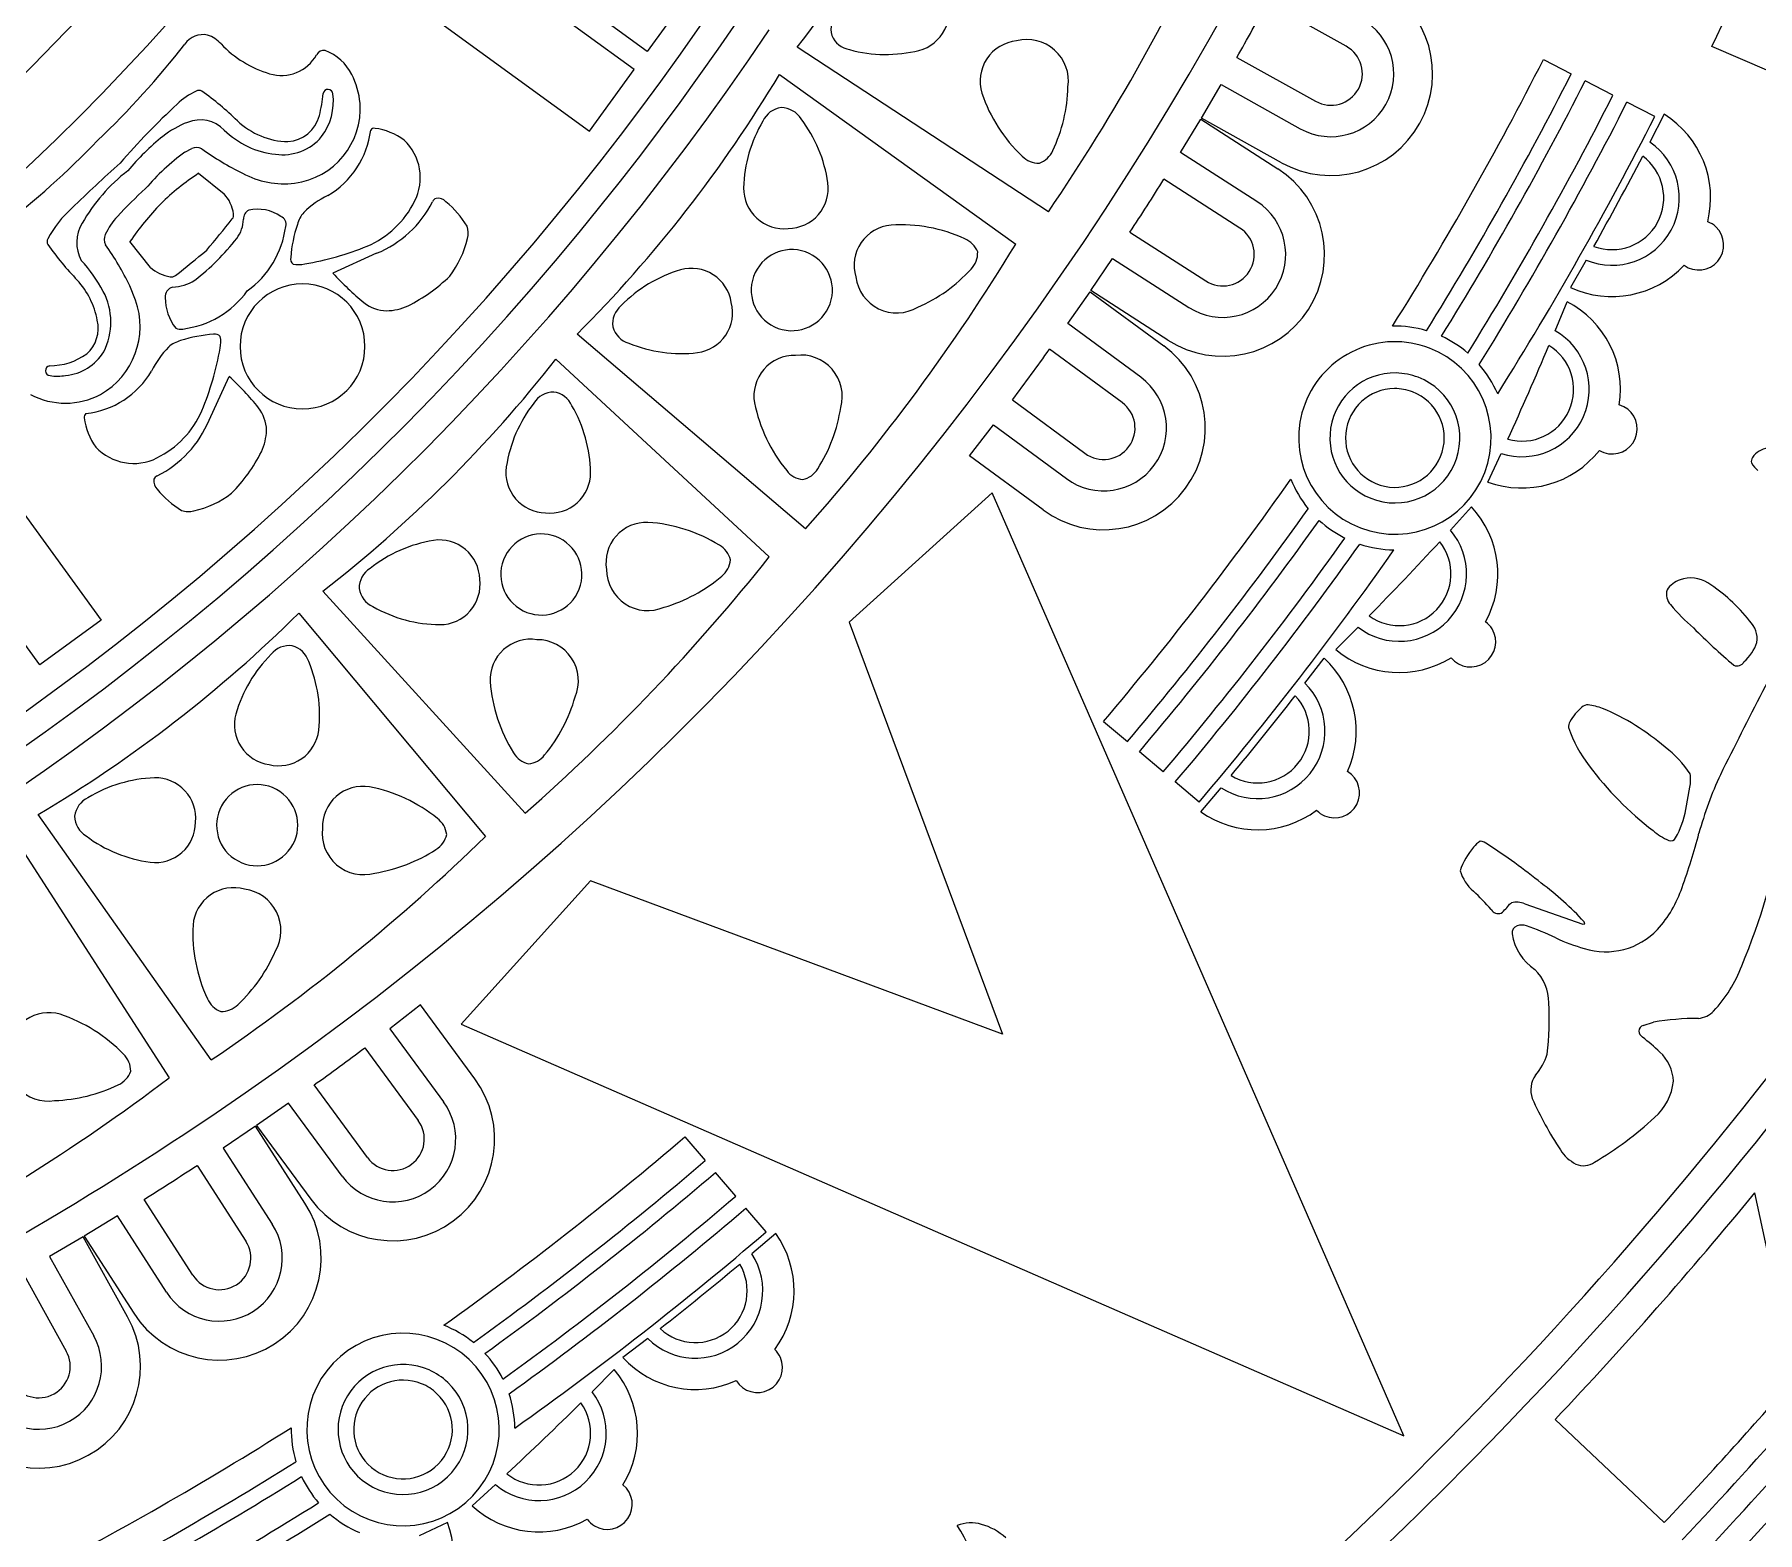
# Model space of a CAD drawing. Header units: metres. Extents: x 0.3 to 22.9, y 0.3 to 22.9.
# Drawn here: x 14.845 to 18.291, y 5.408 to 8.403 of the extents above; entities that cross this region are included whole.
import ezdxf

# ---------------------------------------------------------------- set-up
doc = ezdxf.new("R2010")
doc.units = ezdxf.units.M

msp = doc.modelspace()

# ---------------------------------------------------------------- linework, layer by layer
for p, q in [((16.070142, 8.368903), (15.4841, 8.794688)), ((16.043887, 8.332767), (15.457845, 8.758551)), ((15.368498, 8.635576), (15.95454, 8.209791)), ((16.159489, 8.491879), (16.070142, 8.368903)), ((17.467935, 8.379212), (17.310402, 8.46699)), ((16.872285, 8.048291), (16.369929, 8.377232)), ((18.314056, 8.329688), (18.19885, 8.378658)), ((17.249284, 8.357125), (17.406742, 8.269389)), ((17.862263, 8.35269), (17.917962, 8.324243)), ((15.95454, 8.209791), (16.043887, 8.332767)), ((16.334297, 8.322719), (16.807156, 7.983767)), ((18.001457, 8.2816), (17.945777, 8.310037)), ((17.178409, 8.235656), (17.217927, 8.302637)), ((17.217927, 8.302637), (17.376146, 8.214478)), ((17.338304, 8.146563), (17.178409, 8.235656)), ((18.085024, 8.238921), (18.029329, 8.267366)), ((18.104106, 8.243255), (18.0754, 8.187361)), ((17.136626, 8.16688), (17.177102, 8.233284)), ((17.177102, 8.233284), (17.331173, 8.134271)), ((15.145305, 8.167694), (15.15908, 8.174717)), ((17.289142, 8.068867), (17.136626, 8.16688)), ((15.172894, 8.125315), (15.224103, 8.084291)), ((17.255158, 8.015985), (17.103447, 8.113481)), ((17.035551, 8.007671), (17.187189, 7.910221)), ((15.076456, 7.937325), (15.035669, 7.988723)), ((15.528796, 7.965362), (15.44151, 7.925655)), ((16.957189, 7.890892), (17.000835, 7.955259)), ((17.000835, 7.955259), (17.153205, 7.857339)), ((17.94773, 7.951802), (17.916521, 7.897258)), ((15.04669, 7.871886), (15.035188, 7.900671)), ((16.91117, 7.824875), (16.955735, 7.888607)), ((16.955735, 7.888607), (17.103286, 7.780115)), ((17.111174, 7.791935), (16.957189, 7.890892)), ((17.885692, 7.810496), (17.909625, 7.868601)), ((17.05723, 7.717479), (16.91117, 7.824875)), ((14.552387, 7.817915), (14.978171, 7.231873)), ((16.386901, 7.414308), (15.929733, 7.803617)), ((15.88755, 7.754), (16.314199, 7.358456)), ((17.019993, 7.666835), (16.874703, 7.773665)), ((14.855196, 7.142526), (14.429411, 7.728568)), ((15.193975, 7.632085), (15.234085, 7.719187)), ((16.800297, 7.672326), (16.945517, 7.565548)), ((16.714757, 7.560699), (16.762358, 7.622198)), ((16.762358, 7.622198), (16.90828, 7.514904)), ((16.862224, 7.452268), (16.714757, 7.560699)), ((17.751432, 7.508217), (17.777967, 7.565174)), ((16.759984, 7.486287), (16.473605, 7.228133)), ((17.58313, 5.60147), (16.759984, 7.486287)), ((17.718459, 7.45862), (17.676208, 7.412111)), ((15.825885, 6.84616), (15.421115, 7.289697)), ((15.373046, 7.245758), (15.746756, 6.79986)), ((14.978171, 7.231873), (14.855196, 7.142526)), ((16.473605, 7.228133), (16.780485, 6.404114)), ((17.491686, 7.217845), (17.44737, 7.173291)), ((17.385397, 7.105958), (17.423614, 7.155842)), ((16.982668, 7.029631), (17.030453, 6.98928)), ((17.102085, 6.928792), (17.054316, 6.969129)), ((17.173777, 6.868252), (17.125996, 6.9086)), ((17.177165, 6.848979), (17.217595, 6.897079)), ((18.147385, 6.853362), (18.155398, 6.897867)), ((15.198085, 6.352805), (14.852097, 6.843576)), ((14.7989, 6.806008), (15.113777, 6.316788)), ((15.956466, 6.710994), (15.698312, 6.424616)), ((16.780485, 6.404114), (15.956466, 6.710994)), ((17.794693, 6.664468), (17.798744, 6.667198)), ((17.824964, 6.665231), (17.940903, 6.624314)), ((17.940903, 6.624314), (17.945084, 6.624751)), ((17.945084, 6.624751), (17.943694, 6.629085)), ((15.6169, 6.462842), (15.555401, 6.41524)), ((15.72533, 6.315374), (15.6169, 6.462842)), ((15.555401, 6.41524), (15.662694, 6.269319)), ((15.698312, 6.424616), (17.58313, 5.60147)), ((18.062045, 6.421938), (18.082641, 6.428303)), ((15.505272, 6.377302), (15.612051, 6.232081)), ((15.510763, 6.157606), (15.403934, 6.302896)), ((15.352723, 6.266429), (15.288992, 6.221863)), ((15.46012, 6.120369), (15.352723, 6.266429)), ((15.286707, 6.22041), (15.22234, 6.176764)), ((15.385664, 6.066425), (15.286707, 6.22041)), ((15.288992, 6.221863), (15.397484, 6.074313)), ((15.22234, 6.176764), (15.320259, 6.024393)), ((16.145598, 6.199352), (16.186171, 6.151756)), ((15.169928, 6.142048), (15.267377, 5.990409)), ((16.246992, 6.080406), (16.206433, 6.127986)), ((15.161614, 5.922441), (15.064118, 6.074152)), ((18.364936, 5.71669), (18.285027, 6.08713)), ((15.010719, 6.040973), (14.944315, 6.000497)), ((15.108732, 5.888457), (15.010719, 6.040973)), ((16.307865, 6.008996), (16.267294, 6.056589)), ((14.941942, 5.999189), (14.874962, 5.959671)), ((15.031035, 5.839295), (14.941942, 5.999189)), ((14.944315, 6.000497), (15.043327, 5.846425)), ((16.327153, 6.005698), (16.279242, 5.965044)), ((14.820474, 5.928315), (14.908209, 5.770857)), ((14.874962, 5.959671), (14.963121, 5.801453)), ((16.071146, 5.796273), (16.02144, 5.757824)), ((15.959755, 5.689464), (16.004102, 5.733987)), ((17.885838, 5.634262), (18.103815, 5.428143)), ((15.720038, 5.461573), (15.766349, 5.50404)), ((15.670595, 5.42837), (15.613762, 5.40157))]:
    msp.add_line(p, q)
for centre, radius, start, end in [((11.596919, 11.587178), 5.567899, -39.538441, 4.448278), ((11.599625, 11.585961), 5.620805, -39.546048, 2.996554), ((11.609709, 11.580545), 8.582877, -44.599256, -2.086167), ((11.58771, 11.590533), 6.454178, -55.974557, -10.489553), ((11.588053, 11.589694), 4.597602, -82.68812, -31.228932), ((11.665172, 11.561501), 7.267698, -25.972754, -20.057016), ((11.58923, 11.58757), 4.733167, -84.148126, -33.977146), ((14.241139, 10.025608), 2.692376, -37.751541, -23.710872), ((11.573214, 11.604037), 8.563312, -57.802805, -19.495589), ((13.55853, 10.307826), 4.010794, -34.288714, -24.165187), ((16.593352, 8.448844), 0.080468, -75.458847, 21.808732), ((17.437339, 8.324301), 0.203466, -29.126495, 60.873505), ((16.484717, 8.412655), 0.047282, 136.876764, -165.399177), ((11.608475, 11.567035), 6.490166, -29.642098, -28.532207), ((11.587295, 11.589575), 5.695561, -80.136279, -33.911334), ((17.437339, 8.324301), 0.125721, -29.126495, 60.873505), ((13.729049, 9.488199), 1.795998, -46.248231, -37.948713), ((15.182258, 8.356899), 0.045674, 79.119469, 144.008222), ((15.169545, 8.34043), 0.064927, 42.121421, 70.816767), ((15.378903, 8.537674), 0.222729, -136.364883, -106.703457), ((16.482484, 8.419214), 0.047282, -156.995659, -99.271599), ((16.816795, 8.309352), 0.081131, 95.620643, -162.981341), ((16.829715, 8.31015), 0.082621, -8.328243, 104.628394), ((17.437339, 8.324301), 0.06286, -29.126495, 60.873505), ((15.338546, 8.401004), 0.080229, -107.15157, -28.880997), ((15.423019, 8.354851), 0.016033, 79.335427, 152.503376), ((15.39191, 8.278657), 0.098062, 26.829264, 69.665737), ((16.547278, 8.63849), 0.275623, -105.231717, -76.086138), ((11.674485, 11.503084), 6.943599, -32.03572, -26.98209), ((15.335931, 8.25074), 0.160616, 5.260827, 26.703051), ((14.024326, 9.705803), 2.692376, -44.951541, -30.910872), ((11.683998, 11.498635), 6.995647, -31.81446, -26.985616), ((11.699279, 11.489279), 7.009017, -31.764364, -26.974445), ((15.226712, 8.163728), 0.138916, 114.983776, 134.067735), ((15.173726, 8.277999), 0.012961, 63.399729, 116.027656), ((14.820253, 7.788132), 0.616877, 45.786306, 54.379729), ((15.129666, 8.310942), 0.293394, -13.862987, -5.119763), ((15.325346, 8.268955), 0.117104, -36.9282, 7.335087), ((15.431646, 8.283321), 0.009863, 87.504781, 171.607577), ((15.431646, 8.283321), 0.009863, 3.401985, 87.504781), ((17.035545, 8.386405), 0.313002, -161.213746, -133.505792), ((16.596571, 8.305708), 0.314983, -25.37526, -1.368937), ((17.437339, 8.324301), 0.06286, -119.126495, -29.126495), ((11.694748, 11.49197), 7.076797, -31.771517, -26.977933), ((16.14264, 7.169909), 1.490397, 132.795215, 139.103841), ((15.346749, 8.258531), 0.070086, -86.081778, -14.785885), ((15.34543, 8.255116), 0.150795, -82.621241, 3.935983), ((16.344302, 8.20987), 0.047282, 97.515942, 155.240002), ((16.337385, 8.20947), 0.047282, 31.388365, 89.112424), ((17.437339, 8.324301), 0.125721, -119.126495, -29.126495), ((11.700694, 11.489292), 7.101579, -31.835832, -26.980781), ((11.697677, 11.491724), 7.16791, -32.084043, -26.987802), ((17.999504, 8.076118), 0.197171, -13.948993, 57.959909), ((15.212553, 8.060845), 0.177416, 110.355219, 128.752157), ((15.176101, 8.164399), 0.067674, 44.565906, 111.9171), ((15.343467, 8.33107), 0.168528, -134.992752, -95.756429), ((15.354709, 8.339828), 0.151252, -133.588559, -91.201296), ((15.342565, 8.232553), 0.175733, -59.661236, -6.777629), ((15.523808, 8.207249), 0.008138, 76.61699, 145.880138), ((15.510779, 8.095203), 0.120887, 52.829207, 82.914041), ((16.538312, 8.088872), 0.275623, 149.279883, 178.425463), ((16.158639, 8.066886), 0.275623, 8.202904, 37.348483), ((17.437339, 8.324301), 0.203466, -119.126495, -29.126495), ((13.679475, 9.438855), 1.795998, -52.316214, -44.016696), ((15.413555, 7.811206), 0.497918, 128.808609, 140.142931), ((15.437489, 7.775016), 0.489456, 126.652231, 139.227884), ((15.168825, 8.155951), 0.021145, 60.590587, 117.444562), ((15.514919, 8.641887), 0.575563, -125.681071, -116.184153), ((15.340613, 8.265366), 0.102937, -97.844052, -40.438851), ((15.512843, 8.116343), 0.103395, -26.981272, 46.650557), ((16.837288, 8.190402), 0.048087, -69.332135, -24.156364), ((17.999502, 8.076119), 0.134667, -28.457033, 55.695415), ((16.647348, 6.302143), 2.461639, 131.505083, 134.576739), ((16.853958, 8.193496), 0.048087, -134.81527, -89.639499), ((17.221173, 7.963103), 0.203466, -32.726495, 57.273505), ((11.697677, 11.491724), 7.182911, -29.274569, -27.640619), ((17.999533, 8.076132), 0.1034, -28.457594, 53.637435), ((15.245986, 7.850656), 0.352537, 127.509119, 150.238644), ((15.463341, 7.687257), 0.525599, 123.545805, 134.172491), ((15.344749, 8.282512), 0.178075, -118.073241, -83.535862), ((16.351676, 8.095603), 0.080468, -89.691966, 7.575612), ((11.607425, 11.565436), 6.490166, -33.242098, -32.132207), ((15.577056, 7.522121), 0.766903, 131.707168, 137.615882), ((15.472379, 7.696253), 0.525599, 135.562581, 146.189268), ((15.16376, 8.031621), 0.080096, 9.231058, 41.11544), ((15.510549, 7.917219), 0.181831, 115.828304, 134.385993), ((15.43565, 8.153541), 0.189072, -66.759932, -26.413686), ((15.44597, 8.167788), 0.218716, -67.747235, -26.982865), ((15.651989, 8.063886), 0.012052, 110.622862, 157.222948), ((15.65154, 8.053537), 0.021959, 43.012523, 99.953875), ((15.550863, 7.925381), 0.184701, 30.629148, 50.801033), ((16.34325, 8.095115), 0.080468, 179.052754, -83.679667), ((17.221173, 7.963103), 0.125721, -32.726495, 57.273505), ((11.591849, 11.581672), 5.568308, -87.089109, -39.461536), ((15.066682, 7.890125), 0.221381, 131.630626, 151.917708), ((15.101755, 7.951945), 0.126116, 136.291965, 156.236102), ((13.793074, 9.170358), 1.839915, -40.647485, -38.137746), ((15.230148, 8.042143), 0.012883, -38.573541, 10.40336), ((15.195584, 8.035317), 0.067074, -36.688855, -1.475671), ((15.280846, 8.034978), 0.018263, 114.458192, -175.640459), ((15.291011, 7.97279), 0.080782, 55.239739, 102.676038), ((15.331565, 8.02387), 0.016246, -17.532619, 70.201031), ((15.424401, 8.009517), 0.055692, 137.469062, 165.915281), ((11.591891, 11.581589), 5.623991, -87.089109, -39.461536), ((15.004386, 7.986874), 0.075206, 148.961193, -151.670728), ((15.005052, 7.992933), 0.021145, 152.290511, -150.855514), ((14.871262, 8.291119), 0.480113, -52.221113, -38.043814), ((15.160543, 8.042884), 0.18804, -54.282654, -7.304601), ((15.636611, 7.935491), 0.280263, 161.79073, 175.529987), ((15.521605, 8.038233), 0.193837, -37.660164, -12.841366), ((15.671727, 8.006055), 0.040367, -15.669203, 19.429565), ((16.565029, 7.94112), 0.081131, 95.098107, -163.503877), ((16.576004, 7.709456), 0.313002, 65.622557, 93.330512), ((16.686353, 7.95031), 0.048087, 21.756264, 66.932035), ((17.221173, 7.963103), 0.06286, -32.726495, 57.273505), ((17.999502, 8.076119), 0.134667, -112.60948, -28.457033), ((17.999533, 8.076132), 0.1034, -110.552624, -28.457594), ((18.173391, 7.982888), 0.048926, 46.036304, 69.079443), ((18.172768, 7.981981), 0.050011, -39.787123, 46.24353), ((14.882983, 7.988597), 0.012961, 153.707416, -153.664656), ((15.374479, 8.339801), 0.616877, -144.644656, -136.051234), ((14.517521, 7.649091), 0.575563, 25.919226, 35.416144), ((13.997017, 9.37336), 1.839915, -52.127181, -49.617442), ((15.280486, 8.548593), 0.613439, -80.186561, -68.002912), ((16.35925, 7.891805), 0.081147, 70.355797, 160.355797), ((16.35925, 7.891805), 0.081147, -19.644203, 70.355797), ((13.38247, 10.07135), 4.010794, -41.488714, -31.365187), ((16.682943, 7.966918), 0.048087, -43.726871, 1.4489), ((14.722639, 7.750903), 0.294234, 28.063997, 42.89757), ((15.129404, 7.997424), 0.080096, -131.380367, -99.495986), ((15.371237, 7.954455), 0.014329, 168.411668, -131.743849), ((15.37253, 7.997537), 0.054853, -101.389957, -76.815969), ((15.893619, 8.340703), 0.613732, -137.447282, -129.447146), ((16.214917, 7.668049), 0.275623, 106.491303, 135.636882), ((16.158672, 7.85493), 0.080468, 8.596433, 105.864011), ((16.485493, 8.146511), 0.314983, -66.514298, -42.507974), ((17.221173, 7.963103), 0.06286, -122.726495, -32.726495), ((17.999499, 8.076136), 0.197187, -114.885646, -43.089982), ((18.172768, 7.981981), 0.050011, -125.817776, -39.787123), ((14.80915, 7.801342), 0.163903, 10.631764, 42.313155), ((15.126329, 7.878576), 0.02009, 106.52208, -174.788264), ((15.118575, 7.931085), 0.012883, -100.668287, -51.691386), ((15.118911, 7.98284), 0.085021, -88.851057, -56.863067), ((15.380702, 7.779295), 0.124908, 90, 180), ((15.380702, 7.779295), 0.124908, 0, 90), ((15.443373, 8.156842), 0.331458, -63.412001, -45.654824), ((16.35925, 7.891805), 0.081147, 160.355797, -109.644203), ((16.569155, 7.92885), 0.082621, -172.511629, -59.554991), ((17.221173, 7.963103), 0.125721, -122.726495, -32.726495), ((14.899978, 7.819024), 0.155945, -60.428098, 19.814659), ((14.864805, 7.827769), 0.132626, -26.536873, 27.655514), ((15.200281, 7.87508), 0.093974, 178.981305, -141.024003), ((15.118156, 8.000693), 0.18804, -82.960326, -35.982273), ((15.551248, 7.927741), 0.077334, -127.964495, -91.822352), ((15.545642, 7.961226), 0.110824, -88.373073, -65.429473), ((16.048056, 7.824374), 0.047282, 129.676764, -172.599177), ((16.16037, 7.846663), 0.080468, -82.658847, 14.608732), ((16.35925, 7.891805), 0.081147, -109.644203, -19.644203), ((17.819252, 7.693343), 0.197187, -9.074069, 62.721595), ((14.90279, 7.815626), 0.069311, -47.740732, 13.309552), ((17.221173, 7.963103), 0.203466, -122.726495, -32.726495), ((15.150303, 7.736684), 0.055692, 103.819792, 132.26601), ((15.136617, 7.832698), 0.019184, -119.315479, -76.173518), ((15.223347, 7.524134), 0.280263, 94.205085, 107.944343), ((15.20561, 7.789592), 0.014329, 41.478921, 101.323404), ((15.162523, 7.788499), 0.054853, -13.448958, 11.125029), ((16.046662, 7.831161), 0.047282, -164.195659, -106.471599), ((17.565251, 7.596234), 0.192413, 69, 159), ((17.565215, 7.596236), 0.223676, 73.533595, 91.157416), ((17.565271, 7.596215), 0.223677, 49.303722, 65.370753), ((17.819267, 7.693351), 0.134667, -23.707018, 60.445429), ((14.874109, 7.871168), 0.130704, -89.576894, -54.82718), ((14.898423, 7.821019), 0.099937, -85.180807, -31.692479), ((15.242201, 7.650109), 0.181831, 135.34908, 153.906769), ((14.611898, 7.88309), 0.613439, -22.262016, -10.078366), ((15.380702, 7.779295), 0.124908, -180, -90), ((15.380702, 7.779295), 0.124908, -90, 0), ((13.76914, 9.415695), 2.692376, -52.151541, -38.110872), ((16.138428, 8.040587), 0.275623, -112.431717, -83.286138), ((16.364568, 7.680266), 0.081131, 88.420643, -170.181341), ((16.377486, 7.679438), 0.082621, -15.528243, 97.428394), ((11.606276, 11.563906), 6.490166, -36.842098, -35.732207), ((16.982755, 7.616192), 0.203466, -36.326495, 53.673505), ((17.565251, 7.596234), 0.192413, -21, 69), ((11.256167, 10.575205), 7.182911, -24.523432, -22.889482), ((17.819275, 7.693319), 0.1034, -23.706457, 58.388573), ((14.876468, 7.730704), 0.009863, 98.127496, -177.769708), ((14.876468, 7.730704), 0.009863, -177.769708, -93.666912), ((14.889892, 7.798764), 0.07916, -100.226875, -77.652937), ((14.927648, 7.819549), 0.175733, -83.487298, -30.603691), ((14.816951, 7.269002), 0.613732, 39.182219, 47.182355), ((17.565239, 7.596228), 0.129926, 88.846624, 171.189214), ((17.565211, 7.596273), 0.129882, 68.97762, 88.833971), ((17.554562, 7.589928), 0.236002, 23.596607, 40.532407), ((15.883332, 7.640787), 0.047282, 90.315942, 148.040002), ((15.87642, 7.641257), 0.047282, 24.188365, 81.912424), ((16.982755, 7.616192), 0.125721, -36.326495, 53.673505), ((17.565231, 7.596227), 0.098664, 90.496341, 174.265425), ((17.565226, 7.59623), 0.098661, 68.974066, 90.493394), ((17.565295, 7.596207), 0.098658, -16.493986, 69.016354), ((17.565289, 7.596205), 0.129917, -18.735926, 69.020406), ((14.906537, 7.815222), 0.14945, -117.87915, -61.895951), ((15.006228, 7.7261), 0.189072, -63.851241, -23.504996), ((15.231491, 7.609459), 0.077334, 1.557424, 37.699568), ((16.060647, 7.496428), 0.275623, 142.079883, 171.225463), ((15.681212, 7.522201), 0.275623, 1.002904, 30.148483), ((16.59125, 7.729295), 0.313002, -168.413746, -140.705792), ((16.145624, 7.704251), 0.314983, -32.57526, -8.568937), ((11.564706, 11.612027), 10.550068, -62.294296, -21.961757), ((16.982755, 7.616192), 0.06286, -36.326495, 53.673505), ((17.565251, 7.596234), 0.192413, 159, -111), ((17.819275, 7.693319), 0.1034, -105.801486, -23.706457), ((17.999896, 7.614255), 0.050011, -12.376928, 73.653725), ((14.952114, 7.638192), 0.008138, 123.854935, -166.881917), ((15.064219, 7.650702), 0.120887, -173.178968, -143.094134), ((14.991933, 7.715846), 0.218716, -63.282062, -22.517692), ((17.565239, 7.596228), 0.129926, 171.189214, -106.468197), ((17.819267, 7.693351), 0.134667, -107.859466, -23.707018), ((15.198033, 7.61522), 0.110824, -24.835454, -1.891855), ((17.565231, 7.596227), 0.098664, 174.265425, -101.965491), ((17.999896, 7.614255), 0.050011, -98.407581, -12.376928), ((15.043069, 7.648736), 0.103395, -136.915484, -63.283656), ((15.002891, 7.718393), 0.331458, -44.610103, -26.852927), ((16.982755, 7.616192), 0.06286, -126.326495, -36.326495), ((17.565289, 7.596205), 0.129917, -106.492258, -18.735926), ((17.565295, 7.596207), 0.098658, -102.004326, -16.493986), ((17.819269, 7.693351), 0.197171, -110.12396, -38.215058), ((17.999562, 7.613208), 0.048926, -121.243494, -98.200355), ((18.292506, 7.549617), 0.014495, 148.130195, -166.434466), ((18.315641, 7.533536), 0.042658, 96.364195, 146.193656), ((15.105233, 7.50975), 0.021959, 169.781198, -133.277451), ((15.094882, 7.509349), 0.012052, 112.512125, 159.112211), ((15.867906, 7.527069), 0.080468, 171.852754, -90.879667), ((15.876327, 7.526497), 0.080468, -96.891966, 0.375612), ((16.386918, 7.560665), 0.048087, -142.01527, -96.839499), ((16.369991, 7.559685), 0.048087, -76.532135, -31.356364), ((16.982755, 7.616192), 0.125721, -126.326495, -36.326495), ((11.683193, 11.516182), 6.943599, -40.251342, -35.197713), ((17.565235, 7.596267), 0.223676, -158.390848, -140.767027), ((17.565251, 7.596234), 0.192413, -111, -21), ((18.328754, 7.575325), 0.058149, -149.961869, -130.219328), ((15.233853, 7.609834), 0.184701, -141.065961, -120.894076), ((15.121138, 7.639613), 0.193837, -77.423561, -52.604764), ((16.982755, 7.616192), 0.203466, -126.326495, -36.326495), ((15.152622, 7.489344), 0.040367, -109.694493, -74.595724), ((11.690976, 11.509132), 6.995647, -40.247817, -35.418973), ((17.574, 7.324425), 0.197171, -29.018374, 42.890528), ((16.068636, 7.346492), 0.081131, 87.898107, -170.703877), ((16.050489, 7.115279), 0.313002, 58.422557, 86.130512), ((11.705517, 11.498662), 7.009017, -40.258987, -35.469068), ((17.565277, 7.596223), 0.223677, -132.604185, -116.537154), ((17.573999, 7.324427), 0.134667, -43.526414, 40.626034), ((15.687059, 7.119455), 0.275623, 99.291303, 128.436882), ((15.654681, 7.311912), 0.080468, 1.396433, 98.664011), ((15.858299, 7.323356), 0.081147, 63.155797, 153.155797), ((15.858299, 7.323356), 0.081147, -26.844203, 63.155797), ((16.190155, 7.340404), 0.048087, 14.556264, 59.732035), ((11.701282, 11.501798), 7.076797, -40.255499, -35.461915), ((11.706053, 11.497352), 7.101579, -40.252652, -35.3976), ((17.56693, 7.608531), 0.236002, -107.765839, -90.830039), ((12.376901, 12.260977), 7.182911, -44.343951, -42.71), ((17.574032, 7.324431), 0.1034, -43.526975, 38.568054), ((15.858299, 7.323356), 0.081147, 153.155797, -116.844203), ((13.178161, 9.858804), 4.010794, -48.688714, -38.565187), ((16.188853, 7.357308), 0.048087, -50.926871, -5.7511), ((11.702643, 11.499193), 7.16791, -40.24563, -35.14939), ((15.541106, 7.295461), 0.047282, 122.476764, -179.799177), ((15.655329, 7.303497), 0.080468, -89.858847, 7.408732), ((16.071191, 7.333802), 0.082621, -179.711629, -66.754991), ((16.015469, 7.560232), 0.314983, -73.714298, -49.707974), ((18.152641, 7.263616), 0.052073, 109.158343, 145.961909), ((18.157016, 7.253331), 0.063229, 57.05422, 109.844512), ((18.001335, 7.013521), 0.34914, 38.477557, 57.017127), ((15.540575, 7.302369), 0.047282, -171.395659, -113.671599), ((15.858299, 7.323356), 0.081147, -116.844203, -26.844203), ((18.138342, 7.284122), 0.030118, 163.32613, -135.912249), ((13.479607, 9.159857), 2.692376, -59.351541, -45.310872), ((15.657865, 7.498642), 0.275623, -119.631717, -90.486138), ((17.574032, 7.324431), 0.1034, -125.622005, -43.526975), ((18.392593, 7.487871), 0.355814, -140.837653, -130.281787), ((36.691894, -2.325699), 20.661337, 152.374273, 153.408066), ((17.573999, 7.324427), 0.134667, -127.678862, -43.526414), ((17.716832, 7.188479), 0.050011, -54.856504, 31.174148), ((17.717669, 7.189193), 0.048926, 30.966923, 54.010062), ((19.01669, 8.062413), 1.202188, -135.275153, -130.050143), ((18.237543, 7.193896), 0.052312, -7.265215, 44.802559), ((15.354673, 7.133966), 0.047282, 83.115942, 140.840002), ((15.347873, 7.135299), 0.047282, 16.988365, 74.712424), ((15.837061, 7.112819), 0.081131, 81.220643, -177.381341), ((15.849774, 7.110378), 0.082621, -22.728243, 90.228394), ((17.574, 7.324444), 0.197187, -129.955027, -58.159363), ((18.202486, 7.218297), 0.092315, -48.766621, -19.632533), ((15.512496, 6.968522), 0.275623, 134.879883, 164.025463), ((15.139284, 7.041647), 0.275623, -6.197096, 22.948483), ((17.290783, 7.010107), 0.197187, -24.14345, 47.652213), ((17.716832, 7.188479), 0.050011, -140.887157, -54.856504), ((18.250039, 7.155129), 0.014693, -118.036484, -25.198679), ((16.068101, 7.13305), 0.313002, -175.613746, -147.905792), ((17.2908, 7.010111), 0.134667, -38.7764, 45.376048), ((15.62285, 7.164056), 0.314983, -39.77526, -15.768937), ((11.702643, 11.499193), 7.182911, -39.592813, -37.958863), ((17.2908, 7.010078), 0.1034, -38.775838, 43.319191), ((15.325115, 7.023079), 0.080468, 164.652754, -98.079667), ((17.996462, 6.986396), 0.091666, 128.602972, 152.274676), ((17.952111, 7.043837), 0.019141, 91.335171, 132.134011), ((17.932513, 6.928538), 0.135792, 69.285286, 81.892137), ((17.802589, 6.62894), 0.46224, 49.03146, 67.357162), ((15.333398, 7.021456), 0.080468, -104.091966, -6.824388), ((11.564331, 11.613673), 11.176474, -66.061069, -24.354821), ((17.931241, 7.018895), 0.018879, 147.488756, -175.003928), ((18.159556, 7.101552), 0.261106, -161.163869, -142.084591), ((15.844245, 6.99136), 0.048087, -149.21527, -104.039499), ((15.827329, 6.992509), 0.048087, -83.732135, -38.556364), ((17.991824, 6.820449), 0.19434, 32.462768, 54.145602), ((17.2908, 7.010078), 0.1034, -120.870868, -38.775838), ((17.444653, 6.886774), 0.050011, -27.446309, 58.584343), ((18.492723, 7.344671), 0.673467, -143.18459, -127.634125), ((15.094607, 6.641344), 0.275623, 92.091303, 121.236882), ((15.086605, 6.836342), 0.080468, -5.803567, 91.464011), ((15.290052, 6.822176), 0.081147, 55.955797, 145.955797), ((15.50163, 6.818767), 0.081131, 80.698107, -177.903877), ((15.454647, 6.591651), 0.313002, 51.222557, 78.930512), ((17.2908, 7.010111), 0.134667, -122.928847, -38.7764), ((18.076493, 6.912486), 0.080248, -10.496804, 8.798959), ((18.849539, 6.625352), 0.699822, 154.828964, 165.049493), ((14.971864, 6.834255), 0.047282, 115.276764, 173.000823), ((15.290052, 6.822176), 0.081147, 145.955797, -124.044203), ((15.290052, 6.822176), 0.081147, -34.044203, 55.955797), ((17.444653, 6.886774), 0.050011, -113.476962, -27.446309), ((14.972202, 6.841175), 0.047282, -178.595659, -120.871599), ((15.086193, 6.827912), 0.080468, -97.058847, 0.208732), ((15.621427, 6.797497), 0.048087, 7.356264, 52.532035), ((17.290802, 7.01011), 0.197171, -125.193341, -53.284439), ((17.444059, 6.885849), 0.048926, -136.312875, -113.269737), ((17.974723, 6.884745), 0.175491, -30.012322, -10.301598), ((16.978758, 7.072365), 1.386185, -22.539074, -10.289985), ((15.113168, 7.021201), 0.275623, -126.831717, -97.686138), ((12.948824, 9.673542), 4.010794, -55.888714, -45.765187), ((15.502574, 6.805857), 0.082621, 173.088371, -73.954991), ((15.622255, 6.814431), 0.048087, -58.126871, -12.9511), ((17.756529, 6.753211), 0.042075, 119.168668, 143.415579), ((17.733315, 6.762436), 0.027647, 51.922079, 84.381509), ((18.161704, 6.905934), 0.124027, -130.295125, -113.005651), ((18.117274, 6.801315), 0.010366, -112.957235, -24.806125), ((16.944337, 7.129724), 1.271014, -19.87286, -14.760575), ((15.290052, 6.822176), 0.081147, -124.044203, -34.044203), ((15.475671, 7.037485), 0.314983, -80.914298, -56.907974), ((17.83896, 6.679927), 0.152253, 139.75662, 160.334547), ((17.151077, 5.845611), 1.113596, 50.590956, 57.441716), ((17.780811, 6.75727), 0.089133, -162.969328, -131.086237), ((15.242595, 6.615961), 0.081131, 74.020643, 175.418659), ((15.254901, 6.611946), 0.082621, -29.928243, 83.028394), ((17.420453, 6.362434), 0.445454, 40.780129, 47.353891), ((17.518535, 6.241866), 0.575064, 42.326062, 53.815506), ((17.910433, 6.775017), 0.241928, -41.824385, -18.647111), ((17.772126, 6.662583), 0.017058, -147.371424, -70.15176), ((17.722849, 6.714877), 0.087765, -51.137623, -35.055486), ((17.808233, 6.617943), 0.050161, 70.51545, 100.904617), ((15.474348, 6.607076), 0.313002, 177.186254, -155.105792), ((17.816098, 6.605916), 0.016512, 111.918177, -175.926386), ((17.81883, 6.593092), 0.029516, 71.044663, 107.542242), ((17.676658, 6.172345), 0.473633, 63.630987, 71.31193), ((17.904165, 6.621567), 0.105883, -170.857519, -123.913778), ((18.037581, 6.921028), 0.357572, -114.901387, -105.157749), ((17.987307, 6.711554), 0.142377, -107.672626, -43.422493), ((15.036494, 6.693642), 0.314983, -46.97526, -22.968937), ((17.77838, 6.46631), 0.094821, 0.620306, 45.289719), ((18.002604, 6.638017), 0.27419, -43.16481, -20.71693), ((11.554532, 11.616953), 9.060773, -43.379138, -34.534746), ((14.872954, 6.366268), 0.081131, 73.498107, 174.896123), ((14.797876, 6.146832), 0.313002, 44.022557, 71.730512), ((15.234499, 6.494559), 0.048087, -156.41527, -111.239499), ((15.21786, 6.497819), 0.048087, -90.932135, -45.756364), ((17.239259, 6.436175), 0.634701, -6.50611, 2.814102), ((18.168911, 6.482276), 0.046345, -85.791144, -43.382099), ((18.065399, 6.409774), 0.012618, 105.413962, 176.33767), ((18.071488, 6.413753), 0.018948, -170.358701, -126.066042), ((18.174867, 5.884053), 0.552009, 90.26513, 99.617706), ((11.547452, 11.622463), 9.119686, -43.373852, -34.80275), ((11.613693, 11.571323), 6.490166, -54.267793, -53.157902), ((17.83001, 6.095273), 0.380731, 45.907306, 52.775027), ((14.872273, 6.353341), 0.082621, 165.888371, -81.154991), ((14.989141, 6.330151), 0.048087, 0.156264, 45.332035), ((17.75148, 6.402691), 0.124475, -40.169343, -17.984696), ((18.039153, 6.306935), 0.083238, 2.231655, 47.924677), ((11.542802, 11.625977), 9.175486, -43.369998, -35.068845), ((12.698075, 9.518483), 4.010794, -63.088714, -52.965187), ((14.992084, 6.346848), 0.048087, -65.326871, -20.1511), ((15.561407, 6.194844), 0.203466, -53.673505, 36.326495), ((17.888045, 6.292751), 0.05096, 144.424604, -160.774158), ((18.012972, 6.321558), 0.109947, -49.36861, -5.941678), ((14.874612, 6.586515), 0.314983, -88.114298, -64.107974), ((18.493506, 6.566518), 0.715251, -156.032559, -146.624081), ((11.551055, 11.619026), 9.214713, -43.373969, -35.328032), ((11.589841, 11.576693), 6.441518, -65.136724, -55.921388), ((15.561407, 6.194844), 0.125721, -53.673505, 36.326495), ((17.62437, 6.728604), 0.672576, -59.600153, -46.824843), ((15.561407, 6.194844), 0.06286, -53.673505, 36.326495), ((11.634441, 11.477897), 6.943599, -54.53572, -49.48209), ((17.963596, 6.21595), 0.079885, -147.508274, -117.031591), ((11.612163, 11.570174), 6.490166, -57.867793, -56.757902), ((15.561407, 6.194844), 0.06286, -143.673505, -53.673505), ((11.641527, 11.470146), 6.995647, -54.31446, -49.485616), ((17.942751, 6.179479), 0.037977, -114.024351, -54.665441), ((15.561407, 6.194844), 0.125721, -143.673505, -53.673505), ((11.652064, 11.455654), 7.009017, -54.264364, -49.474445), ((15.214495, 5.956425), 0.203466, -57.273505, 32.726495), ((15.561407, 6.194844), 0.203466, -143.673505, -53.673505), ((11.648908, 11.459874), 7.076797, -54.271517, -49.477933), ((11.557906, 11.614507), 8.706667, -43.381915, -39.408432), ((11.653377, 11.455125), 7.101579, -54.335832, -49.480781), ((15.214495, 5.956425), 0.125721, -57.273505, 32.726495), ((11.65152, 11.458526), 7.16791, -54.584043, -49.487802), ((16.166553, 5.891312), 0.197171, -36.448993, 35.459909), ((15.214495, 5.956425), 0.06286, -57.273505, 32.726495), ((16.166552, 5.891314), 0.134667, -50.957033, 33.195415), ((11.65152, 11.458526), 7.182911, -51.774569, -50.140619), ((16.166585, 5.891315), 0.1034, -50.957594, 31.137435), ((15.214495, 5.956425), 0.06286, -147.273505, -57.273505), ((15.214495, 5.956425), 0.125721, -147.273505, -57.273505), ((14.853298, 5.74026), 0.203466, -60.873505, 29.126495), ((15.214495, 5.956425), 0.203466, -147.273505, -57.273505), ((14.853298, 5.74026), 0.125721, -60.873505, 29.126495), ((15.581712, 5.61414), 0.192413, 46.5, 136.5), ((15.581679, 5.614155), 0.223676, 51.033595, 68.657416), ((16.166552, 5.891314), 0.134667, -135.10948, -50.957033), ((16.166585, 5.891315), 0.1034, -133.052624, -50.957594), ((14.853298, 5.74026), 0.06286, -60.873505, 29.126495), ((15.581723, 5.614114), 0.223677, 26.803722, 42.870753), ((16.166556, 5.891331), 0.197187, -137.385646, -65.589982), ((16.290604, 5.738037), 0.050011, -62.287123, 23.74353), ((16.291526, 5.738636), 0.048926, 23.536304, 46.579443), ((15.581712, 5.61414), 0.192413, 136.5, -133.5), ((15.581698, 5.614139), 0.129926, 66.346624, 148.689214), ((15.58169, 5.61419), 0.129882, 46.47762, 66.333971), ((15.581712, 5.61414), 0.192413, -43.5, 46.5), ((15.85354, 5.606655), 0.197187, -31.574069, 40.221595), ((14.853298, 5.74026), 0.06286, -150.873505, -60.873505), ((11.572392, 11.606174), 11.336283, -72.65557, -31.431532), ((15.581691, 5.61414), 0.098664, 67.996341, 151.765425), ((15.581687, 5.614145), 0.098661, 46.474066, 67.993394), ((15.581736, 5.614098), 0.129917, -41.235926, 46.520406), ((15.853557, 5.606656), 0.134667, -46.207018, 37.945429), ((16.290604, 5.738037), 0.050011, -148.317776, -62.287123), ((11.556566, 11.615495), 9.008319, -43.381174, -40.905816), ((14.853298, 5.74026), 0.125721, -150.873505, -60.873505), ((15.581698, 5.614139), 0.129926, 148.689214, -128.968197), ((15.581691, 5.61414), 0.098664, 151.765425, -124.465491), ((15.581742, 5.614097), 0.098658, -38.993986, 46.516354), ((10.892881, 10.780731), 7.182911, -47.023432, -45.389482), ((15.569423, 5.612403), 0.236002, 1.096607, 18.032407), ((15.853552, 5.606623), 0.1034, -46.206457, 35.888573), ((14.853298, 5.74026), 0.203466, -150.873505, -60.873505), ((11.647497, 11.486665), 6.943599, -62.751342, -57.697713), ((15.58171, 5.614176), 0.223676, 179.109152, -163.267027), ((11.65199, 11.477173), 6.995647, -62.747817, -57.918973), ((15.581742, 5.614097), 0.098658, -124.504326, -38.993986), ((11.562045, 11.614772), 8.640853, -57.778303, -44.538938), ((11.661418, 11.461936), 7.009017, -62.758987, -57.969068), ((11.572981, 11.605288), 11.272762, -72.657081, -32.635868), ((15.581731, 5.614119), 0.223677, -155.104185, -139.037154), ((15.581736, 5.614098), 0.129917, -128.992258, -41.235926), ((15.853552, 5.606623), 0.1034, -128.301486, -46.206457), ((15.581712, 5.61414), 0.192413, -133.5, -43.5), ((15.853557, 5.606656), 0.134667, -130.359466, -46.207018), ((15.990167, 5.464457), 0.050011, -34.876928, 51.153725), ((11.658706, 11.466454), 7.076797, -62.755499, -57.961915), ((11.661411, 11.46052), 7.101579, -62.752652, -57.8976), ((15.587969, 5.624858), 0.236002, -130.265839, -113.330039), ((15.853559, 5.606655), 0.197171, -132.62396, -60.715058), ((15.485778, 5.359672), 0.197171, -51.518374, 20.390528), ((15.989458, 5.463617), 0.048926, -143.743494, -120.700355), ((15.990167, 5.464457), 0.050011, -120.907581, -34.876928), ((16.718102, 5.352104), 0.075246, 74.158919, 111.753279), ((16.50812, 5.296999), 0.220865, -20.420585, 34.466123), ((16.704682, 5.305449), 0.123792, 48.235222, 74.078341)]:
    msp.add_arc(centre, radius, start, end)

doc.saveas('drawing.dxf')
